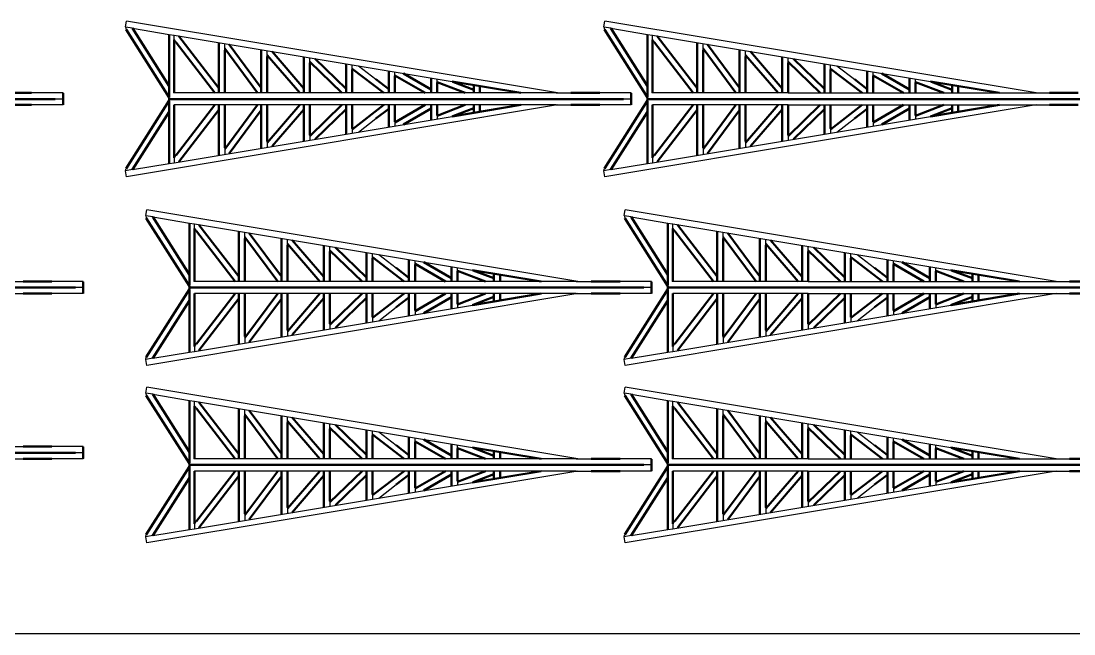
# Model space of a CAD drawing. Header units: centimetres. Extents: x 87 to 195, y 102 to 162.
# Drawn here: x 134.23 to 146.21, y 101.98 to 108.95 of the extents above; entities that cross this region are included whole.
import ezdxf

# ---------------------------------------------------------------- set-up
doc = ezdxf.new("R2010")
doc.units = ezdxf.units.CM
doc.layers.add('modulos alternativos', color=10, linetype='Continuous')

msp = doc.modelspace()

# ---------------------------------------------------------------- linework, layer by layer
for p, q in [((135.418, 108.88), (135.429, 108.947)), ((135.418, 108.878), (135.418, 108.878)), ((135.418, 108.878), (135.424, 108.851)), ((135.497, 108.865), (135.418, 108.878)), ((140.333, 108.13), (135.429, 108.947)), ((140.859, 108.88), (140.871, 108.947)), ((140.86, 108.878), (140.86, 108.878)), ((140.86, 108.878), (140.866, 108.851)), ((140.939, 108.865), (140.86, 108.878)), ((145.775, 108.13), (140.871, 108.947)), ((135.497, 108.865), (135.914, 108.795)), ((135.914, 108.795), (135.971, 108.787)), ((135.971, 108.732), (135.971, 108.787)), ((135.971, 108.787), (139.134, 108.26)), ((136.021, 108.779), (136.023, 108.777)), ((140.939, 108.865), (141.356, 108.795)), ((141.356, 108.795), (141.413, 108.787)), ((141.413, 108.732), (141.413, 108.787)), ((141.413, 108.787), (144.576, 108.26)), ((141.463, 108.779), (141.465, 108.777)), ((135.971, 108.732), (135.994, 108.702)), ((136.478, 108.701), (136.478, 108.703)), ((136.546, 108.618), (136.546, 108.692)), ((136.595, 108.683), (136.596, 108.681)), ((141.413, 108.732), (141.436, 108.702)), ((141.919, 108.701), (141.919, 108.703)), ((141.988, 108.618), (141.988, 108.692)), ((142.036, 108.683), (142.038, 108.681)), ((136.961, 108.62), (136.961, 108.622)), ((137.03, 108.545), (137.03, 108.611)), ((137.083, 108.602), (137.085, 108.6)), ((137.445, 108.54), (137.445, 108.542)), ((137.513, 108.472), (137.513, 108.53)), ((137.573, 108.52), (137.575, 108.518)), ((142.403, 108.62), (142.403, 108.622)), ((142.471, 108.545), (142.471, 108.611)), ((142.524, 108.602), (142.526, 108.6)), ((142.886, 108.54), (142.886, 108.542)), ((142.955, 108.472), (142.955, 108.53)), ((143.015, 108.52), (143.017, 108.518)), ((137.928, 108.459), (137.928, 108.461)), ((137.997, 108.398), (137.997, 108.45)), ((138.069, 108.438), (138.267, 108.285)), ((143.37, 108.459), (143.37, 108.461)), ((143.439, 108.398), (143.439, 108.45)), ((143.51, 108.438), (143.709, 108.285)), ((138.412, 108.379), (138.412, 108.381)), ((138.481, 108.323), (138.481, 108.369)), ((138.577, 108.353), (138.582, 108.35)), ((138.896, 108.298), (138.896, 108.3)), ((138.964, 108.247), (138.964, 108.289)), ((143.854, 108.379), (143.854, 108.381)), ((143.922, 108.323), (143.922, 108.369)), ((144.019, 108.353), (144.023, 108.35)), ((144.337, 108.298), (144.337, 108.3)), ((144.406, 108.247), (144.406, 108.289)), ((139.134, 108.26), (139.143, 108.257)), ((144.576, 108.26), (144.585, 108.257)), ((134.707, 108.13), (134.35, 108.13)), ((134.707, 108.061), (134.619, 108.061)), ((134.707, 108.127), (134.707, 108.13)), ((134.707, 108.064), (134.707, 108.059)), ((135.914, 108.079), (135.914, 108.085)), ((135.914, 108.043), (135.914, 108.038)), ((135.971, 108.127), (135.971, 108.13)), ((137.388, 108.13), (135.971, 108.13)), ((137.4, 108.13), (137.388, 108.13)), ((140.316, 108.13), (137.4, 108.13)), ((137.513, 108.13), (137.511, 108.13)), ((140.316, 108.13), (140.485, 108.13)), ((141.171, 108.13), (140.814, 108.13)), ((141.171, 108.061), (141.083, 108.061)), ((141.171, 108.127), (141.171, 108.13)), ((141.171, 108.064), (141.171, 108.059)), ((141.356, 108.079), (141.356, 108.085)), ((141.356, 108.043), (141.356, 108.038)), ((141.413, 108.127), (141.413, 108.13)), ((142.83, 108.13), (141.413, 108.13)), ((142.841, 108.13), (142.83, 108.13)), ((142.952, 108.13), (142.841, 108.13)), ((142.955, 108.13), (142.952, 108.13)), ((142.955, 108.13), (145.758, 108.13)), ((145.758, 108.13), (145.927, 108.13)), ((134.707, 107.993), (134.35, 107.993)), ((134.707, 107.996), (134.707, 107.993)), ((140.333, 107.993), (135.429, 107.175)), ((135.971, 107.996), (135.971, 107.993)), ((137.388, 107.993), (135.971, 107.993)), ((137.4, 107.993), (137.388, 107.993)), ((140.316, 107.993), (137.4, 107.993)), ((137.513, 107.993), (137.511, 107.993)), ((140.316, 107.993), (140.485, 107.993)), ((141.171, 107.993), (140.814, 107.993)), ((145.775, 107.993), (140.871, 107.175)), ((141.171, 107.996), (141.171, 107.993)), ((141.413, 107.996), (141.413, 107.993)), ((142.83, 107.993), (141.413, 107.993)), ((142.841, 107.993), (142.83, 107.993)), ((142.952, 107.993), (142.841, 107.993)), ((142.955, 107.993), (142.952, 107.993)), ((142.955, 107.993), (145.758, 107.993)), ((145.758, 107.993), (145.927, 107.993)), ((135.971, 107.335), (139.134, 107.862)), ((138.069, 107.685), (138.267, 107.838)), ((138.481, 107.8), (138.481, 107.754)), ((138.896, 107.825), (138.896, 107.823)), ((138.964, 107.875), (138.964, 107.834)), ((139.134, 107.862), (139.143, 107.866)), ((141.413, 107.335), (144.576, 107.862)), ((143.51, 107.685), (143.709, 107.838)), ((143.922, 107.8), (143.922, 107.754)), ((144.337, 107.825), (144.337, 107.823)), ((144.406, 107.875), (144.406, 107.834)), ((144.576, 107.862), (144.585, 107.866)), ((137.997, 107.725), (137.997, 107.673)), ((138.412, 107.744), (138.412, 107.742)), ((138.577, 107.77), (138.582, 107.772)), ((143.439, 107.725), (143.439, 107.673)), ((143.854, 107.744), (143.854, 107.742)), ((144.019, 107.77), (144.023, 107.772)), ((137.03, 107.577), (137.03, 107.512)), ((137.445, 107.583), (137.445, 107.581)), ((137.513, 107.651), (137.513, 107.592)), ((137.573, 107.602), (137.575, 107.605)), ((137.928, 107.663), (137.928, 107.661)), ((142.471, 107.577), (142.471, 107.512)), ((142.886, 107.583), (142.886, 107.581)), ((142.955, 107.651), (142.955, 107.592)), ((143.015, 107.602), (143.017, 107.605)), ((143.37, 107.663), (143.37, 107.661)), ((136.546, 107.504), (136.546, 107.431)), ((136.595, 107.439), (136.596, 107.441)), ((136.961, 107.502), (136.961, 107.5)), ((137.083, 107.521), (137.085, 107.523)), ((141.988, 107.504), (141.988, 107.431)), ((142.036, 107.439), (142.038, 107.441)), ((142.403, 107.502), (142.403, 107.5)), ((142.524, 107.521), (142.526, 107.523)), ((135.497, 107.258), (135.914, 107.328)), ((135.914, 107.328), (135.971, 107.335)), ((135.971, 107.391), (135.994, 107.421)), ((135.971, 107.391), (135.971, 107.335)), ((136.021, 107.344), (136.023, 107.346)), ((136.478, 107.422), (136.478, 107.42)), ((140.939, 107.258), (141.356, 107.328)), ((141.356, 107.328), (141.413, 107.335)), ((141.413, 107.391), (141.436, 107.421)), ((141.413, 107.391), (141.413, 107.335)), ((141.463, 107.344), (141.465, 107.346)), ((141.919, 107.422), (141.919, 107.42)), ((135.418, 107.243), (135.424, 107.272)), ((135.497, 107.258), (135.418, 107.245)), ((135.418, 107.245), (135.418, 107.245)), ((135.429, 107.175), (135.418, 107.243)), ((140.859, 107.243), (140.866, 107.272)), ((140.871, 107.175), (140.859, 107.243)), ((140.939, 107.258), (140.86, 107.245)), ((140.86, 107.245), (140.86, 107.245)), ((135.648, 106.735), (135.659, 106.802)), ((135.648, 106.735), (135.654, 106.706)), ((135.648, 106.733), (135.648, 106.733)), ((135.727, 106.72), (135.648, 106.733)), ((140.563, 105.985), (135.659, 106.802)), ((135.727, 106.72), (136.144, 106.65)), ((141.089, 106.735), (141.101, 106.802)), ((141.089, 106.735), (141.096, 106.706)), ((141.09, 106.733), (141.09, 106.733)), ((141.169, 106.72), (141.09, 106.733)), ((146.005, 105.985), (141.101, 106.802)), ((141.169, 106.72), (141.586, 106.65)), ((136.144, 106.65), (136.201, 106.643)), ((136.201, 106.587), (136.201, 106.643)), ((136.201, 106.643), (139.364, 106.115)), ((136.251, 106.634), (136.253, 106.632)), ((141.586, 106.65), (141.643, 106.643)), ((141.643, 106.587), (141.643, 106.643)), ((141.643, 106.643), (144.806, 106.115)), ((141.693, 106.634), (141.695, 106.632)), ((136.201, 106.587), (136.224, 106.557)), ((136.708, 106.556), (136.708, 106.558)), ((136.776, 106.474), (136.776, 106.547)), ((136.825, 106.539), (136.826, 106.536)), ((137.191, 106.476), (137.191, 106.478)), ((141.643, 106.587), (141.666, 106.557)), ((142.149, 106.556), (142.149, 106.558)), ((142.218, 106.474), (142.218, 106.547)), ((142.266, 106.539), (142.268, 106.536)), ((142.633, 106.476), (142.633, 106.478)), ((137.26, 106.4), (137.26, 106.466)), ((137.313, 106.457), (137.315, 106.455)), ((137.675, 106.395), (137.675, 106.397)), ((137.743, 106.327), (137.743, 106.386)), ((137.803, 106.376), (137.805, 106.373)), ((142.701, 106.4), (142.701, 106.466)), ((142.754, 106.457), (142.756, 106.455)), ((143.116, 106.395), (143.116, 106.397)), ((143.185, 106.327), (143.185, 106.386)), ((143.245, 106.376), (143.247, 106.373)), ((138.158, 106.314), (138.158, 106.316)), ((138.227, 106.253), (138.227, 106.305)), ((138.299, 106.293), (138.497, 106.14)), ((138.642, 106.234), (138.642, 106.236)), ((143.6, 106.314), (143.6, 106.316)), ((143.669, 106.253), (143.669, 106.305)), ((143.74, 106.293), (143.939, 106.14)), ((144.084, 106.234), (144.084, 106.236)), ((138.711, 106.178), (138.711, 106.224)), ((138.807, 106.208), (138.812, 106.206)), ((139.126, 106.153), (139.126, 106.155)), ((139.194, 106.103), (139.194, 106.144)), ((139.364, 106.115), (139.373, 106.112)), ((144.152, 106.178), (144.152, 106.224)), ((144.249, 106.208), (144.253, 106.206)), ((144.567, 106.153), (144.567, 106.155)), ((144.636, 106.103), (144.636, 106.144)), ((144.806, 106.115), (144.815, 106.112)), ((134.082, 105.985), (134.252, 105.985)), ((134.937, 105.985), (134.58, 105.985)), ((134.937, 105.917), (134.849, 105.917)), ((134.937, 105.982), (134.937, 105.985)), ((134.937, 105.919), (134.937, 105.914)), ((136.144, 105.934), (136.144, 105.94)), ((136.144, 105.899), (136.144, 105.893)), ((136.201, 105.982), (136.201, 105.985)), ((137.618, 105.985), (136.201, 105.985)), ((137.63, 105.985), (137.618, 105.985)), ((140.546, 105.985), (137.63, 105.985)), ((137.743, 105.985), (137.741, 105.985)), ((140.546, 105.985), (140.715, 105.985)), ((141.401, 105.985), (141.044, 105.985)), ((141.401, 105.917), (141.313, 105.917)), ((141.401, 105.982), (141.401, 105.985)), ((141.401, 105.919), (141.401, 105.914)), ((141.586, 105.934), (141.586, 105.94)), ((141.586, 105.899), (141.586, 105.893)), ((141.643, 105.982), (141.643, 105.985)), ((143.06, 105.985), (141.643, 105.985)), ((143.071, 105.985), (143.06, 105.985)), ((143.182, 105.985), (143.071, 105.985)), ((143.185, 105.985), (143.182, 105.985)), ((143.185, 105.985), (145.988, 105.985)), ((145.988, 105.985), (146.157, 105.985)), ((134.082, 105.848), (134.252, 105.848)), ((134.937, 105.848), (134.58, 105.848)), ((134.937, 105.851), (134.937, 105.848)), ((140.563, 105.848), (135.659, 105.031)), ((136.201, 105.851), (136.201, 105.848)), ((137.618, 105.848), (136.201, 105.848)), ((137.63, 105.848), (137.618, 105.848)), ((140.546, 105.848), (137.63, 105.848)), ((137.743, 105.848), (137.741, 105.848)), ((140.546, 105.848), (140.715, 105.848)), ((141.401, 105.848), (141.044, 105.848)), ((146.005, 105.848), (141.101, 105.031)), ((141.401, 105.851), (141.401, 105.848)), ((141.643, 105.851), (141.643, 105.848)), ((143.06, 105.848), (141.643, 105.848)), ((143.071, 105.848), (143.06, 105.848)), ((143.182, 105.848), (143.071, 105.848)), ((143.185, 105.848), (143.182, 105.848)), ((143.185, 105.848), (145.988, 105.848)), ((145.988, 105.848), (146.157, 105.848)), ((136.201, 105.19), (139.364, 105.718)), ((138.299, 105.54), (138.497, 105.693)), ((138.711, 105.655), (138.711, 105.609)), ((139.126, 105.68), (139.126, 105.678)), ((139.194, 105.73), (139.194, 105.689)), ((139.364, 105.718), (139.373, 105.721)), ((141.643, 105.19), (144.806, 105.718)), ((143.74, 105.54), (143.939, 105.693)), ((144.152, 105.655), (144.152, 105.609)), ((144.567, 105.68), (144.567, 105.678)), ((144.636, 105.73), (144.636, 105.689)), ((144.806, 105.718), (144.815, 105.721)), ((138.158, 105.519), (138.158, 105.517)), ((138.227, 105.58), (138.227, 105.528)), ((138.642, 105.599), (138.642, 105.597)), ((138.807, 105.625), (138.812, 105.627)), ((143.6, 105.519), (143.6, 105.517)), ((143.669, 105.58), (143.669, 105.528)), ((144.084, 105.599), (144.084, 105.597)), ((144.249, 105.625), (144.253, 105.627)), ((137.26, 105.433), (137.26, 105.367)), ((137.675, 105.438), (137.675, 105.436)), ((137.743, 105.506), (137.743, 105.447)), ((137.803, 105.457), (137.805, 105.46)), ((142.701, 105.433), (142.701, 105.367)), ((143.116, 105.438), (143.116, 105.436)), ((143.185, 105.506), (143.185, 105.447)), ((143.245, 105.457), (143.247, 105.46)), ((136.201, 105.246), (136.224, 105.276)), ((136.708, 105.277), (136.708, 105.275)), ((136.776, 105.359), (136.776, 105.286)), ((136.825, 105.294), (136.826, 105.297)), ((137.191, 105.357), (137.191, 105.355)), ((137.313, 105.376), (137.315, 105.378)), ((141.643, 105.246), (141.666, 105.276)), ((142.149, 105.277), (142.149, 105.275)), ((142.218, 105.359), (142.218, 105.286)), ((142.266, 105.294), (142.268, 105.297)), ((142.633, 105.357), (142.633, 105.355)), ((142.754, 105.376), (142.756, 105.378)), ((135.727, 105.113), (136.144, 105.183)), ((136.144, 105.183), (136.201, 105.19)), ((136.201, 105.246), (136.201, 105.19)), ((136.251, 105.199), (136.253, 105.201)), ((141.169, 105.113), (141.586, 105.183)), ((141.586, 105.183), (141.643, 105.19)), ((141.643, 105.246), (141.643, 105.19)), ((141.693, 105.199), (141.695, 105.201)), ((135.648, 105.098), (135.654, 105.127)), ((135.727, 105.113), (135.648, 105.1)), ((135.648, 105.1), (135.648, 105.1)), ((135.659, 105.031), (135.648, 105.098)), ((141.089, 105.098), (141.096, 105.127)), ((141.101, 105.031), (141.089, 105.098)), ((141.169, 105.113), (141.09, 105.1)), ((141.09, 105.1), (141.09, 105.1)), ((135.648, 104.718), (135.659, 104.786)), ((135.648, 104.718), (135.654, 104.689)), ((135.648, 104.716), (135.648, 104.716)), ((135.727, 104.703), (135.648, 104.716)), ((140.563, 103.968), (135.659, 104.786)), ((135.727, 104.703), (136.144, 104.633)), ((141.089, 104.718), (141.101, 104.786)), ((141.089, 104.718), (141.096, 104.689)), ((141.09, 104.716), (141.09, 104.716)), ((141.169, 104.703), (141.09, 104.716)), ((146.005, 103.968), (141.101, 104.786)), ((141.169, 104.703), (141.586, 104.633)), ((136.144, 104.633), (136.201, 104.626)), ((136.201, 104.57), (136.201, 104.626)), ((136.201, 104.626), (139.364, 104.099)), ((136.201, 104.57), (136.224, 104.54)), ((136.251, 104.617), (136.253, 104.615)), ((141.586, 104.633), (141.643, 104.626)), ((141.643, 104.57), (141.643, 104.626)), ((141.643, 104.626), (144.806, 104.099)), ((141.643, 104.57), (141.666, 104.54)), ((141.693, 104.617), (141.695, 104.615)), ((136.708, 104.539), (136.708, 104.541)), ((136.776, 104.457), (136.776, 104.53)), ((136.825, 104.522), (136.826, 104.52)), ((137.191, 104.459), (137.191, 104.461)), ((137.26, 104.384), (137.26, 104.449)), ((137.313, 104.441), (137.315, 104.438)), ((142.149, 104.539), (142.149, 104.541)), ((142.218, 104.457), (142.218, 104.53)), ((142.266, 104.522), (142.268, 104.52)), ((142.633, 104.459), (142.633, 104.461)), ((142.701, 104.384), (142.701, 104.449)), ((142.754, 104.441), (142.756, 104.438)), ((137.675, 104.378), (137.675, 104.38)), ((137.743, 104.31), (137.743, 104.369)), ((137.803, 104.359), (137.805, 104.356)), ((143.116, 104.378), (143.116, 104.38)), ((143.185, 104.31), (143.185, 104.369)), ((143.245, 104.359), (143.247, 104.356)), ((138.158, 104.298), (138.158, 104.3)), ((138.227, 104.236), (138.227, 104.288)), ((138.299, 104.276), (138.497, 104.123)), ((138.642, 104.217), (138.642, 104.219)), ((138.711, 104.161), (138.711, 104.208)), ((143.6, 104.298), (143.6, 104.3)), ((143.669, 104.236), (143.669, 104.288)), ((143.74, 104.276), (143.939, 104.123)), ((144.084, 104.217), (144.084, 104.219)), ((144.152, 104.161), (144.152, 104.208)), ((134.082, 104.108), (134.252, 104.108)), ((134.937, 104.108), (134.58, 104.108)), ((134.937, 104.105), (134.937, 104.108)), ((138.807, 104.191), (138.812, 104.189)), ((139.126, 104.136), (139.126, 104.138)), ((139.194, 104.086), (139.194, 104.127)), ((139.364, 104.099), (139.373, 104.095)), ((144.249, 104.191), (144.253, 104.189)), ((144.567, 104.136), (144.567, 104.138)), ((144.636, 104.086), (144.636, 104.127)), ((144.806, 104.099), (144.815, 104.095)), ((134.082, 103.971), (134.252, 103.971)), ((134.937, 103.971), (134.58, 103.971)), ((134.937, 104.039), (134.849, 104.039)), ((134.937, 104.042), (134.937, 104.036)), ((134.937, 103.973), (134.937, 103.971)), ((136.201, 103.965), (136.201, 103.968)), ((137.618, 103.968), (136.201, 103.968)), ((137.63, 103.968), (137.618, 103.968)), ((140.546, 103.968), (137.63, 103.968)), ((137.743, 103.968), (137.741, 103.968)), ((140.546, 103.968), (140.715, 103.968)), ((141.401, 103.968), (141.044, 103.968)), ((141.401, 103.965), (141.401, 103.968)), ((141.643, 103.965), (141.643, 103.968)), ((143.06, 103.968), (141.643, 103.968)), ((143.071, 103.968), (143.06, 103.968)), ((143.182, 103.968), (143.071, 103.968)), ((143.185, 103.968), (143.182, 103.968)), ((143.185, 103.968), (145.988, 103.968)), ((145.988, 103.968), (146.157, 103.968)), ((136.144, 103.918), (136.144, 103.923)), ((136.144, 103.882), (136.144, 103.877)), ((141.401, 103.9), (141.313, 103.9)), ((141.401, 103.903), (141.401, 103.897)), ((141.586, 103.918), (141.586, 103.923)), ((141.586, 103.882), (141.586, 103.877)), ((140.563, 103.831), (135.659, 103.014)), ((136.201, 103.834), (136.201, 103.831)), ((137.618, 103.831), (136.201, 103.831)), ((137.63, 103.831), (137.618, 103.831)), ((140.546, 103.831), (137.63, 103.831)), ((137.743, 103.831), (137.741, 103.831)), ((140.546, 103.831), (140.715, 103.831)), ((141.401, 103.831), (141.044, 103.831)), ((146.005, 103.831), (141.101, 103.014)), ((141.401, 103.834), (141.401, 103.831)), ((141.643, 103.834), (141.643, 103.831)), ((143.06, 103.831), (141.643, 103.831)), ((143.071, 103.831), (143.06, 103.831)), ((143.182, 103.831), (143.071, 103.831)), ((143.185, 103.831), (143.182, 103.831)), ((143.185, 103.831), (145.988, 103.831)), ((145.988, 103.831), (146.157, 103.831)), ((136.201, 103.174), (139.364, 103.701)), ((138.299, 103.523), (138.497, 103.676)), ((138.711, 103.638), (138.711, 103.592)), ((138.807, 103.608), (138.812, 103.611)), ((139.126, 103.663), (139.126, 103.661)), ((139.194, 103.714), (139.194, 103.672)), ((139.364, 103.701), (139.373, 103.704)), ((141.643, 103.174), (144.806, 103.701)), ((143.74, 103.523), (143.939, 103.676)), ((144.152, 103.638), (144.152, 103.592)), ((144.249, 103.608), (144.253, 103.611)), ((144.567, 103.663), (144.567, 103.661)), ((144.636, 103.714), (144.636, 103.672)), ((144.806, 103.701), (144.815, 103.704)), ((137.743, 103.489), (137.743, 103.431)), ((138.158, 103.502), (138.158, 103.5)), ((138.227, 103.563), (138.227, 103.511)), ((138.642, 103.582), (138.642, 103.58)), ((143.185, 103.489), (143.185, 103.431)), ((143.6, 103.502), (143.6, 103.5)), ((143.669, 103.563), (143.669, 103.511)), ((144.084, 103.582), (144.084, 103.58)), ((137.26, 103.416), (137.26, 103.35)), ((137.313, 103.359), (137.315, 103.361)), ((137.675, 103.421), (137.675, 103.419)), ((137.803, 103.441), (137.805, 103.443)), ((142.701, 103.416), (142.701, 103.35)), ((142.754, 103.359), (142.756, 103.361)), ((143.116, 103.421), (143.116, 103.419)), ((143.245, 103.441), (143.247, 103.443)), ((136.201, 103.229), (136.224, 103.259)), ((136.708, 103.26), (136.708, 103.258)), ((136.776, 103.343), (136.776, 103.27)), ((136.825, 103.278), (136.826, 103.28)), ((137.191, 103.341), (137.191, 103.339)), ((141.643, 103.229), (141.666, 103.259)), ((142.149, 103.26), (142.149, 103.258)), ((142.218, 103.343), (142.218, 103.27)), ((142.266, 103.278), (142.268, 103.28)), ((142.633, 103.341), (142.633, 103.339)), ((135.727, 103.097), (136.144, 103.166)), ((136.144, 103.166), (136.201, 103.174)), ((136.201, 103.229), (136.201, 103.174)), ((136.251, 103.182), (136.253, 103.184)), ((141.169, 103.097), (141.586, 103.166)), ((141.586, 103.166), (141.643, 103.174)), ((141.643, 103.229), (141.643, 103.174)), ((141.693, 103.182), (141.695, 103.184)), ((135.648, 103.083), (135.654, 103.11)), ((135.727, 103.097), (135.648, 103.083)), ((135.648, 103.083), (135.648, 103.083)), ((135.659, 103.014), (135.648, 103.081)), ((141.101, 103.014), (141.089, 103.081)), ((141.09, 103.083), (141.096, 103.11)), ((141.169, 103.097), (141.09, 103.083)), ((141.09, 103.083), (141.09, 103.083))]:
    msp.add_line(p, q)
at = {"lineweight": 50}
for p, q in [((135.424, 108.851), (135.914, 108.079)), ((135.497, 108.865), (135.914, 108.207)), ((135.914, 108.085), (135.914, 108.795)), ((136.023, 108.777), (136.478, 108.186)), ((140.866, 108.851), (141.356, 108.079)), ((140.939, 108.865), (141.356, 108.207)), ((141.356, 108.085), (141.356, 108.795)), ((141.465, 108.777), (141.919, 108.186)), ((135.971, 108.13), (135.971, 108.732)), ((135.994, 108.702), (136.434, 108.13)), ((136.478, 108.701), (136.478, 108.13)), ((136.546, 108.634), (136.919, 108.13)), ((136.596, 108.681), (136.961, 108.188)), ((141.413, 108.13), (141.413, 108.732)), ((141.436, 108.702), (141.876, 108.13)), ((141.919, 108.701), (141.919, 108.13)), ((141.988, 108.634), (142.36, 108.13)), ((142.038, 108.681), (142.403, 108.188)), ((136.546, 108.13), (136.546, 108.618)), ((136.961, 108.62), (136.961, 108.13)), ((137.03, 108.558), (137.4, 108.13)), ((137.03, 108.13), (137.03, 108.545)), ((137.085, 108.6), (137.445, 108.182)), ((137.445, 108.54), (137.445, 108.13)), ((137.575, 108.518), (137.928, 108.178)), ((141.988, 108.13), (141.988, 108.618)), ((142.403, 108.62), (142.403, 108.13)), ((142.471, 108.558), (142.841, 108.13)), ((142.471, 108.13), (142.471, 108.545)), ((142.526, 108.6), (142.886, 108.182)), ((142.886, 108.54), (142.886, 108.13)), ((143.017, 108.518), (143.37, 108.178)), ((137.513, 108.483), (137.879, 108.13)), ((137.513, 108.13), (137.513, 108.472)), ((137.928, 108.459), (137.928, 108.13)), ((137.997, 108.406), (138.356, 108.13)), ((137.997, 108.13), (137.997, 108.398)), ((142.955, 108.483), (143.321, 108.13)), ((142.955, 108.13), (142.955, 108.472)), ((143.37, 108.459), (143.37, 108.13)), ((143.439, 108.406), (143.797, 108.13)), ((143.439, 108.13), (143.439, 108.398)), ((138.267, 108.285), (138.412, 108.173)), ((138.412, 108.379), (138.412, 108.13)), ((138.481, 108.33), (138.827, 108.13)), ((138.481, 108.13), (138.481, 108.323)), ((138.582, 108.35), (138.896, 108.169)), ((138.896, 108.298), (138.896, 108.13)), ((143.709, 108.285), (143.854, 108.173)), ((143.854, 108.379), (143.854, 108.13)), ((143.922, 108.33), (144.269, 108.13)), ((143.922, 108.13), (143.922, 108.323)), ((144.023, 108.35), (144.337, 108.169)), ((144.337, 108.298), (144.337, 108.13)), ((138.964, 108.252), (139.283, 108.13)), ((138.964, 108.13), (138.964, 108.247)), ((139.134, 108.26), (139.916, 108.13)), ((139.143, 108.257), (139.379, 108.167)), ((139.379, 108.219), (139.379, 108.13)), ((139.448, 108.13), (139.448, 108.208)), ((144.406, 108.252), (144.725, 108.13)), ((144.406, 108.13), (144.406, 108.247)), ((144.576, 108.26), (145.358, 108.13)), ((144.585, 108.257), (144.821, 108.167)), ((144.821, 108.219), (144.821, 108.13)), ((144.889, 108.13), (144.889, 108.208)), ((129.45, 108.061), (134.619, 108.061)), ((134.022, 108.13), (134.35, 108.13)), ((134.707, 107.996), (134.707, 108.127)), ((135.424, 107.272), (135.914, 108.043)), ((135.914, 108.079), (135.914, 108.043)), ((135.914, 108.061), (141.083, 108.061)), ((135.914, 108.038), (135.914, 107.328)), ((140.485, 108.13), (140.814, 108.13)), ((140.866, 107.272), (141.356, 108.043)), ((141.171, 107.996), (141.171, 108.127)), ((141.356, 108.079), (141.356, 108.043)), ((141.356, 108.061), (146.525, 108.061)), ((141.356, 108.038), (141.356, 107.328)), ((145.927, 108.13), (146.256, 108.13)), ((134.022, 107.993), (134.35, 107.993)), ((135.497, 107.258), (135.914, 107.915)), ((135.971, 107.993), (135.971, 107.391)), ((135.994, 107.421), (136.434, 107.993)), ((136.023, 107.346), (136.478, 107.937)), ((136.478, 107.993), (136.478, 107.422)), ((136.546, 107.993), (136.546, 107.504)), ((136.546, 107.489), (136.919, 107.993)), ((136.596, 107.441), (136.961, 107.935)), ((136.961, 107.993), (136.961, 107.502)), ((137.03, 107.993), (137.03, 107.577)), ((137.03, 107.564), (137.4, 107.993)), ((137.085, 107.523), (137.445, 107.94)), ((137.445, 107.993), (137.445, 107.583)), ((137.513, 107.993), (137.513, 107.651)), ((137.513, 107.64), (137.879, 107.993)), ((137.575, 107.605), (137.928, 107.945)), ((137.928, 107.993), (137.928, 107.663)), ((137.997, 107.993), (137.997, 107.725)), ((137.997, 107.716), (138.356, 107.993)), ((138.267, 107.838), (138.412, 107.949)), ((138.412, 107.993), (138.412, 107.744)), ((138.481, 107.793), (138.827, 107.993)), ((138.481, 107.993), (138.481, 107.8)), ((138.582, 107.772), (138.896, 107.953)), ((138.896, 107.993), (138.896, 107.825)), ((138.964, 107.993), (138.964, 107.875)), ((138.964, 107.871), (139.283, 107.993)), ((139.134, 107.862), (139.916, 107.993)), ((139.143, 107.866), (139.379, 107.956)), ((139.379, 107.993), (139.379, 107.903)), ((139.448, 107.993), (139.448, 107.915)), ((140.485, 107.993), (140.814, 107.993)), ((140.939, 107.258), (141.356, 107.915)), ((141.413, 107.993), (141.413, 107.391)), ((141.436, 107.421), (141.876, 107.993)), ((141.465, 107.346), (141.919, 107.937)), ((141.919, 107.993), (141.919, 107.422)), ((141.988, 107.993), (141.988, 107.504)), ((141.988, 107.489), (142.36, 107.993)), ((142.038, 107.441), (142.403, 107.935)), ((142.403, 107.993), (142.403, 107.502)), ((142.471, 107.993), (142.471, 107.577)), ((142.471, 107.564), (142.841, 107.993)), ((142.526, 107.523), (142.886, 107.94)), ((142.886, 107.993), (142.886, 107.583)), ((142.955, 107.993), (142.955, 107.651)), ((142.955, 107.64), (143.321, 107.993)), ((143.017, 107.605), (143.37, 107.945)), ((143.37, 107.993), (143.37, 107.663)), ((143.439, 107.993), (143.439, 107.725)), ((143.439, 107.716), (143.797, 107.993)), ((143.709, 107.838), (143.854, 107.949)), ((143.854, 107.993), (143.854, 107.744)), ((143.922, 107.793), (144.269, 107.993)), ((143.922, 107.993), (143.922, 107.8)), ((144.023, 107.772), (144.337, 107.953)), ((144.337, 107.993), (144.337, 107.825)), ((144.406, 107.993), (144.406, 107.875)), ((144.406, 107.871), (144.725, 107.993)), ((144.576, 107.862), (145.358, 107.993)), ((144.585, 107.866), (144.821, 107.956)), ((144.821, 107.993), (144.821, 107.903)), ((144.889, 107.993), (144.889, 107.915)), ((145.927, 107.993), (146.256, 107.993)), ((135.727, 106.72), (136.144, 106.062)), ((141.169, 106.72), (141.586, 106.062)), ((135.654, 106.706), (136.144, 105.934)), ((136.144, 105.94), (136.144, 106.65)), ((136.253, 106.632), (136.708, 106.041)), ((141.096, 106.706), (141.586, 105.934)), ((141.586, 105.94), (141.586, 106.65)), ((141.695, 106.632), (142.149, 106.041)), ((136.201, 105.985), (136.201, 106.587)), ((136.224, 106.557), (136.664, 105.985)), ((136.708, 106.556), (136.708, 105.985)), ((136.776, 106.489), (137.149, 105.985)), ((136.776, 105.985), (136.776, 106.474)), ((136.826, 106.536), (137.191, 106.043)), ((137.191, 106.476), (137.191, 105.985)), ((141.643, 105.985), (141.643, 106.587)), ((141.666, 106.557), (142.106, 105.985)), ((142.149, 106.556), (142.149, 105.985)), ((142.218, 106.489), (142.59, 105.985)), ((142.218, 105.985), (142.218, 106.474)), ((142.268, 106.536), (142.633, 106.043)), ((142.633, 106.476), (142.633, 105.985)), ((137.26, 106.414), (137.63, 105.985)), ((137.26, 105.985), (137.26, 106.4)), ((137.315, 106.455), (137.675, 106.038)), ((137.675, 106.395), (137.675, 105.985)), ((137.805, 106.373), (138.158, 106.033)), ((142.701, 106.414), (143.071, 105.985)), ((142.701, 105.985), (142.701, 106.4)), ((142.756, 106.455), (143.116, 106.038)), ((143.116, 106.395), (143.116, 105.985)), ((143.247, 106.373), (143.6, 106.033)), ((137.743, 106.338), (138.109, 105.985)), ((137.743, 105.985), (137.743, 106.327)), ((138.158, 106.314), (138.158, 105.985)), ((138.227, 106.262), (138.586, 105.985)), ((138.227, 105.985), (138.227, 106.253)), ((138.642, 106.234), (138.642, 105.985)), ((143.185, 106.338), (143.551, 105.985)), ((143.185, 105.985), (143.185, 106.327)), ((143.6, 106.314), (143.6, 105.985)), ((143.669, 106.262), (144.027, 105.985)), ((143.669, 105.985), (143.669, 106.253)), ((144.084, 106.234), (144.084, 105.985)), ((138.497, 106.14), (138.642, 106.028)), ((138.711, 106.185), (139.057, 105.985)), ((138.711, 105.985), (138.711, 106.178)), ((138.812, 106.206), (139.126, 106.025)), ((139.126, 106.153), (139.126, 105.985)), ((139.364, 106.115), (140.146, 105.985)), ((143.939, 106.14), (144.084, 106.028)), ((144.152, 106.185), (144.499, 105.985)), ((144.152, 105.985), (144.152, 106.178)), ((144.253, 106.206), (144.567, 106.025)), ((144.567, 106.153), (144.567, 105.985)), ((144.806, 106.115), (145.588, 105.985)), ((139.194, 106.107), (139.513, 105.985)), ((139.194, 105.985), (139.194, 106.103)), ((139.373, 106.112), (139.609, 106.022)), ((139.609, 106.075), (139.609, 105.985)), ((139.678, 105.985), (139.678, 106.063)), ((144.636, 106.107), (144.955, 105.985)), ((144.636, 105.985), (144.636, 106.103)), ((144.815, 106.112), (145.051, 106.022)), ((145.051, 106.075), (145.051, 105.985)), ((145.119, 105.985), (145.119, 106.063)), ((129.68, 105.917), (134.849, 105.917)), ((134.252, 105.985), (134.58, 105.985)), ((134.937, 105.982), (134.937, 105.919)), ((134.937, 105.851), (134.937, 105.914)), ((135.654, 105.127), (136.144, 105.899)), ((136.144, 105.934), (136.144, 105.899)), ((136.144, 105.917), (141.313, 105.917)), ((136.144, 105.893), (136.144, 105.183)), ((140.715, 105.985), (141.044, 105.985)), ((141.096, 105.127), (141.586, 105.899)), ((141.401, 105.982), (141.401, 105.919)), ((141.401, 105.851), (141.401, 105.914)), ((141.586, 105.934), (141.586, 105.899)), ((141.586, 105.917), (146.755, 105.917)), ((141.586, 105.893), (141.586, 105.183)), ((146.157, 105.985), (146.486, 105.985)), ((134.252, 105.848), (134.58, 105.848)), ((135.727, 105.113), (136.144, 105.771)), ((136.201, 105.848), (136.201, 105.246)), ((136.224, 105.276), (136.664, 105.848)), ((136.253, 105.201), (136.708, 105.792)), ((136.708, 105.848), (136.708, 105.277)), ((136.776, 105.848), (136.776, 105.359)), ((136.776, 105.344), (137.149, 105.848)), ((136.826, 105.297), (137.191, 105.79)), ((137.191, 105.848), (137.191, 105.357)), ((137.26, 105.848), (137.26, 105.433)), ((137.26, 105.419), (137.63, 105.848)), ((137.315, 105.378), (137.675, 105.795)), ((137.675, 105.848), (137.675, 105.438)), ((137.743, 105.848), (137.743, 105.506)), ((137.743, 105.495), (138.109, 105.848)), ((137.805, 105.46), (138.158, 105.8)), ((138.158, 105.848), (138.158, 105.519)), ((138.227, 105.848), (138.227, 105.58)), ((138.227, 105.571), (138.586, 105.848)), ((138.497, 105.693), (138.642, 105.805)), ((138.642, 105.848), (138.642, 105.599)), ((138.711, 105.648), (139.057, 105.848)), ((138.711, 105.848), (138.711, 105.655)), ((138.812, 105.627), (139.126, 105.808)), ((139.126, 105.848), (139.126, 105.68)), ((139.194, 105.848), (139.194, 105.73)), ((139.194, 105.726), (139.513, 105.848)), ((139.364, 105.718), (140.146, 105.848)), ((139.373, 105.721), (139.609, 105.811)), ((139.609, 105.848), (139.609, 105.758)), ((139.678, 105.848), (139.678, 105.77)), ((140.715, 105.848), (141.044, 105.848)), ((141.169, 105.113), (141.586, 105.771)), ((141.643, 105.848), (141.643, 105.246)), ((141.666, 105.276), (142.106, 105.848)), ((141.695, 105.201), (142.149, 105.792)), ((142.149, 105.848), (142.149, 105.277)), ((142.218, 105.848), (142.218, 105.359)), ((142.218, 105.344), (142.59, 105.848)), ((142.268, 105.297), (142.633, 105.79)), ((142.633, 105.848), (142.633, 105.357)), ((142.701, 105.848), (142.701, 105.433)), ((142.701, 105.419), (143.071, 105.848)), ((142.756, 105.378), (143.116, 105.795)), ((143.116, 105.848), (143.116, 105.438)), ((143.185, 105.848), (143.185, 105.506)), ((143.185, 105.495), (143.551, 105.848)), ((143.247, 105.46), (143.6, 105.8)), ((143.6, 105.848), (143.6, 105.519)), ((143.669, 105.848), (143.669, 105.58)), ((143.669, 105.571), (144.027, 105.848)), ((143.939, 105.693), (144.084, 105.805)), ((144.084, 105.848), (144.084, 105.599)), ((144.152, 105.648), (144.499, 105.848)), ((144.152, 105.848), (144.152, 105.655)), ((144.253, 105.627), (144.567, 105.808)), ((144.567, 105.848), (144.567, 105.68)), ((144.636, 105.848), (144.636, 105.73)), ((144.636, 105.726), (144.955, 105.848)), ((144.806, 105.718), (145.588, 105.848)), ((144.815, 105.721), (145.051, 105.811)), ((145.051, 105.848), (145.051, 105.758)), ((145.119, 105.848), (145.119, 105.77)), ((146.157, 105.848), (146.486, 105.848)), ((135.654, 104.689), (136.144, 103.918)), ((135.727, 104.703), (136.144, 104.046)), ((141.096, 104.689), (141.586, 103.918)), ((141.169, 104.703), (141.586, 104.046)), ((136.144, 103.923), (136.144, 104.633)), ((136.201, 103.968), (136.201, 104.57)), ((136.253, 104.615), (136.708, 104.024)), ((141.586, 103.923), (141.586, 104.633)), ((141.643, 103.968), (141.643, 104.57)), ((141.695, 104.615), (142.149, 104.024)), ((136.224, 104.54), (136.664, 103.968)), ((136.708, 104.539), (136.708, 103.968)), ((136.776, 104.472), (137.149, 103.968)), ((136.776, 103.968), (136.776, 104.457)), ((136.826, 104.52), (137.191, 104.026)), ((137.191, 104.459), (137.191, 103.968)), ((137.315, 104.438), (137.675, 104.021)), ((141.666, 104.54), (142.106, 103.968)), ((142.149, 104.539), (142.149, 103.968)), ((142.218, 104.472), (142.59, 103.968)), ((142.218, 103.968), (142.218, 104.457)), ((142.268, 104.52), (142.633, 104.026)), ((142.633, 104.459), (142.633, 103.968)), ((142.756, 104.438), (143.116, 104.021)), ((137.26, 104.397), (137.63, 103.968)), ((137.26, 103.968), (137.26, 104.384)), ((137.675, 104.378), (137.675, 103.968)), ((137.743, 104.321), (138.109, 103.968)), ((137.805, 104.356), (138.158, 104.016)), ((142.701, 104.397), (143.071, 103.968)), ((142.701, 103.968), (142.701, 104.384)), ((143.116, 104.378), (143.116, 103.968)), ((143.185, 104.321), (143.551, 103.968)), ((143.247, 104.356), (143.6, 104.016)), ((137.743, 103.968), (137.743, 104.31)), ((138.158, 104.298), (138.158, 103.968)), ((138.227, 104.245), (138.586, 103.968)), ((138.227, 103.968), (138.227, 104.236)), ((138.642, 104.217), (138.642, 103.968)), ((143.185, 103.968), (143.185, 104.31)), ((143.6, 104.298), (143.6, 103.968)), ((143.669, 104.245), (144.027, 103.968)), ((143.669, 103.968), (143.669, 104.236)), ((144.084, 104.217), (144.084, 103.968)), ((134.252, 104.108), (134.58, 104.108)), ((134.937, 103.973), (134.937, 104.105)), ((138.497, 104.123), (138.642, 104.012)), ((138.711, 104.168), (139.057, 103.968)), ((138.711, 103.968), (138.711, 104.161)), ((138.812, 104.189), (139.126, 104.008)), ((139.126, 104.136), (139.126, 103.968)), ((139.194, 104.09), (139.513, 103.968)), ((139.194, 103.968), (139.194, 104.086)), ((139.364, 104.099), (140.146, 103.968)), ((139.373, 104.095), (139.609, 104.005)), ((143.939, 104.123), (144.084, 104.012)), ((144.152, 104.168), (144.499, 103.968)), ((144.152, 103.968), (144.152, 104.161)), ((144.253, 104.189), (144.567, 104.008)), ((144.567, 104.136), (144.567, 103.968)), ((144.636, 104.09), (144.955, 103.968)), ((144.636, 103.968), (144.636, 104.086)), ((144.806, 104.099), (145.588, 103.968)), ((144.815, 104.095), (145.051, 104.005)), ((129.68, 104.039), (134.849, 104.039)), ((134.252, 103.971), (134.58, 103.971)), ((139.609, 104.058), (139.609, 103.968)), ((139.678, 103.968), (139.678, 104.046)), ((140.715, 103.968), (141.044, 103.968)), ((141.401, 103.834), (141.401, 103.965)), ((145.051, 104.058), (145.051, 103.968)), ((145.119, 103.968), (145.119, 104.046)), ((146.157, 103.968), (146.486, 103.968)), ((135.654, 103.11), (136.144, 103.882)), ((136.144, 103.918), (136.144, 103.882)), ((136.144, 103.9), (141.313, 103.9)), ((136.144, 103.877), (136.144, 103.166)), ((141.096, 103.11), (141.586, 103.882)), ((141.586, 103.918), (141.586, 103.882)), ((141.586, 103.9), (146.755, 103.9)), ((141.586, 103.877), (141.586, 103.166)), ((135.727, 103.097), (136.144, 103.754)), ((136.201, 103.831), (136.201, 103.229)), ((136.224, 103.259), (136.664, 103.831)), ((136.253, 103.184), (136.708, 103.775)), ((136.708, 103.831), (136.708, 103.26)), ((136.776, 103.831), (136.776, 103.343)), ((136.776, 103.327), (137.149, 103.831)), ((136.826, 103.28), (137.191, 103.773)), ((137.191, 103.831), (137.191, 103.341)), ((137.26, 103.831), (137.26, 103.416)), ((137.26, 103.403), (137.63, 103.831)), ((137.315, 103.361), (137.675, 103.779)), ((137.675, 103.831), (137.675, 103.421)), ((137.743, 103.831), (137.743, 103.489)), ((137.743, 103.478), (138.109, 103.831)), ((137.805, 103.443), (138.158, 103.784)), ((138.158, 103.831), (138.158, 103.502)), ((138.227, 103.831), (138.227, 103.563)), ((138.227, 103.555), (138.586, 103.831)), ((138.497, 103.676), (138.642, 103.788)), ((138.642, 103.831), (138.642, 103.582)), ((138.711, 103.631), (139.057, 103.831)), ((138.711, 103.831), (138.711, 103.638)), ((138.812, 103.611), (139.126, 103.792)), ((139.126, 103.831), (139.126, 103.663)), ((139.194, 103.831), (139.194, 103.714)), ((139.194, 103.709), (139.513, 103.831)), ((139.364, 103.701), (140.146, 103.831)), ((139.373, 103.704), (139.609, 103.794)), ((139.609, 103.831), (139.609, 103.742)), ((139.678, 103.831), (139.678, 103.753)), ((140.715, 103.831), (141.044, 103.831)), ((141.169, 103.097), (141.586, 103.754)), ((141.643, 103.831), (141.643, 103.229)), ((141.666, 103.259), (142.106, 103.831)), ((141.695, 103.184), (142.149, 103.775)), ((142.149, 103.831), (142.149, 103.26)), ((142.218, 103.831), (142.218, 103.343)), ((142.218, 103.327), (142.59, 103.831)), ((142.268, 103.28), (142.633, 103.773)), ((142.633, 103.831), (142.633, 103.341)), ((142.701, 103.831), (142.701, 103.416)), ((142.701, 103.403), (143.071, 103.831)), ((142.756, 103.361), (143.116, 103.779)), ((143.116, 103.831), (143.116, 103.421)), ((143.185, 103.831), (143.185, 103.489)), ((143.185, 103.478), (143.551, 103.831)), ((143.247, 103.443), (143.6, 103.784)), ((143.6, 103.831), (143.6, 103.502)), ((143.669, 103.831), (143.669, 103.563)), ((143.669, 103.555), (144.027, 103.831)), ((143.939, 103.676), (144.084, 103.788)), ((144.084, 103.831), (144.084, 103.582)), ((144.152, 103.631), (144.499, 103.831)), ((144.152, 103.831), (144.152, 103.638)), ((144.253, 103.611), (144.567, 103.792)), ((144.567, 103.831), (144.567, 103.663)), ((144.636, 103.831), (144.636, 103.714)), ((144.636, 103.709), (144.955, 103.831)), ((144.806, 103.701), (145.588, 103.831)), ((144.815, 103.704), (145.051, 103.794)), ((145.051, 103.831), (145.051, 103.742)), ((145.119, 103.831), (145.119, 103.753)), ((146.157, 103.831), (146.486, 103.831))]:
    msp.add_line(p, q, dxfattribs=at)
at = {"layer": 'modulos alternativos'}
msp.add_line((195.397, 101.978), (105.397, 101.978), dxfattribs=at)

doc.saveas('drawing.dxf')
